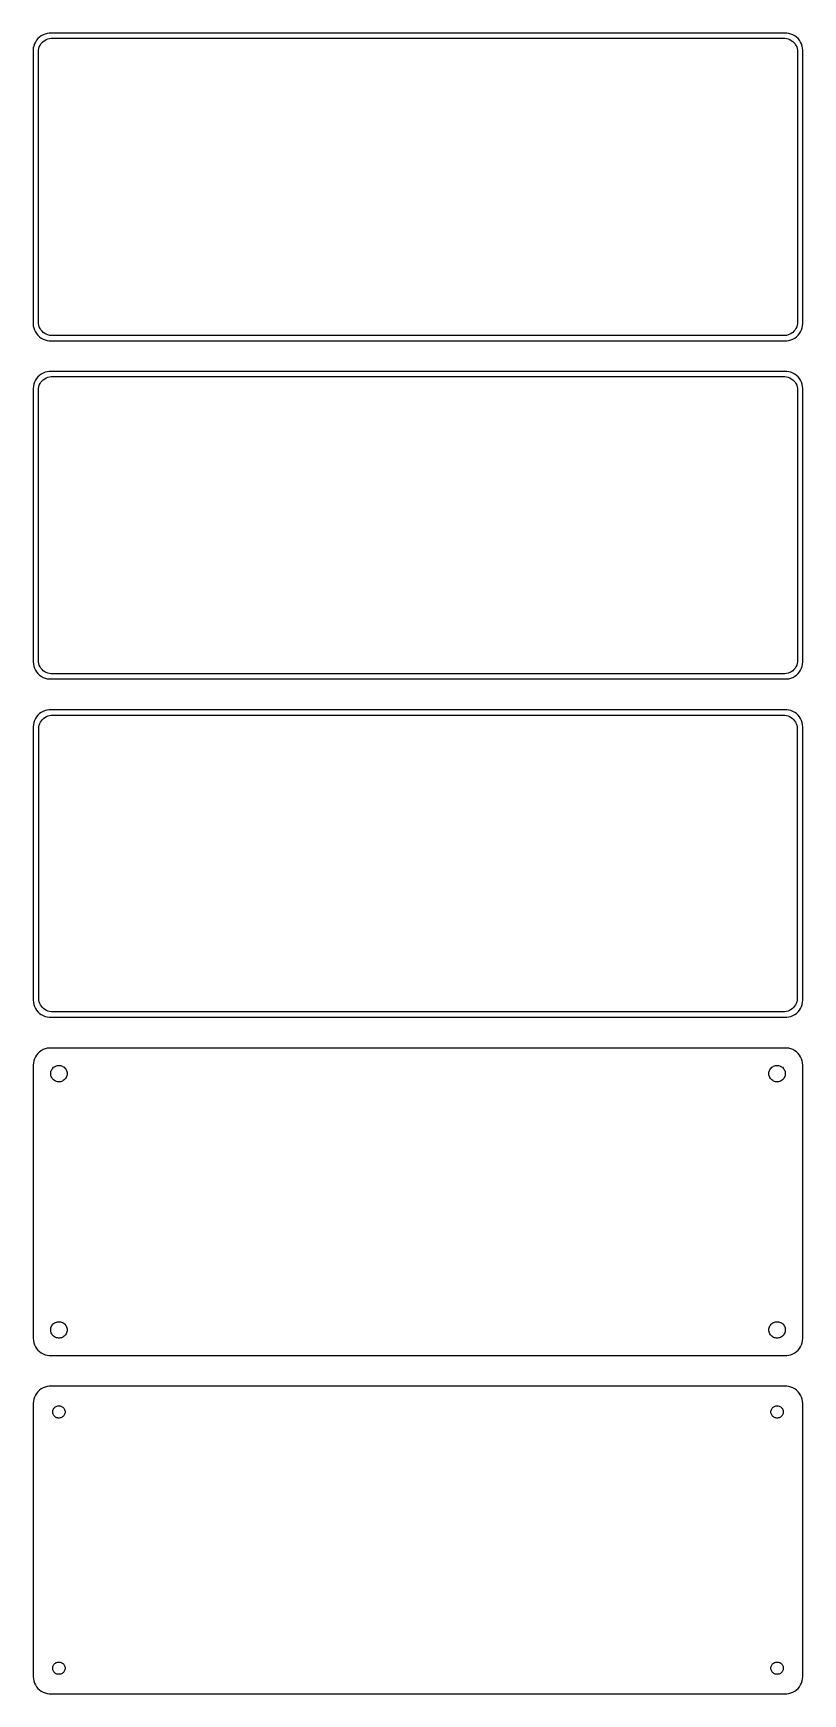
# Model space of a CAD drawing. Header units: metres. Extents: x -112 to 112, y 351 to 837.
import ezdxf

# ---------------------------------------------------------------- set-up
doc = ezdxf.new("R2010")
doc.units = ezdxf.units.M

msp = doc.modelspace()

# ---------------------------------------------------------------- linework, layer by layer
for p, q in [((-110.179, 836.222), (-110.687, 835.853)), ((-109.629, 836.524), (-110.179, 836.222)), ((-109.045, 836.755), (-109.629, 836.524)), ((-108.437, 836.911), (-109.045, 836.755)), ((-107.814, 836.99), (-108.437, 836.911)), ((107.814, 836.99), (-107.814, 836.99)), ((108.437, 836.911), (107.814, 836.99)), ((109.045, 836.755), (108.437, 836.911)), ((109.629, 836.524), (109.045, 836.755)), ((110.179, 836.222), (109.629, 836.524)), ((110.687, 835.853), (110.179, 836.222)), ((-112.4, 832.944), (-112.5, 832.944)), ((-112.5, 832.944), (-112.5, 751.056)), ((-112.343, 833.243), (-112.4, 832.944)), ((-112.149, 833.841), (-112.343, 833.243)), ((-111.882, 834.409), (-112.149, 833.841)), ((-111.545, 834.939), (-111.882, 834.409)), ((-111.145, 835.423), (-111.545, 834.939)), ((-110.687, 835.853), (-111.145, 835.423)), ((-111, 831.5), (-110.968, 832.001)), ((-111, 752.5), (-111, 831.5)), ((-110.968, 832.001), (-110.874, 832.495)), ((-110.874, 832.495), (-110.719, 832.972)), ((-110.719, 832.972), (-110.505, 833.427)), ((-110.505, 833.427), (-110.236, 833.851)), ((-110.236, 833.851), (-109.916, 834.238)), ((-109.916, 834.238), (-109.55, 834.582)), ((-109.55, 834.582), (-109.143, 834.877)), ((-109.143, 834.877), (-108.703, 835.119)), ((-108.703, 835.119), (-108.236, 835.304)), ((-108.236, 835.304), (-107.75, 835.429)), ((-107.75, 835.429), (-107.251, 835.492)), ((-107.251, 835.492), (107.251, 835.492)), ((107.251, 835.492), (107.75, 835.429)), ((107.75, 835.429), (108.236, 835.304)), ((108.236, 835.304), (108.703, 835.119)), ((108.703, 835.119), (109.143, 834.877)), ((109.143, 834.877), (109.55, 834.582)), ((109.55, 834.582), (109.916, 834.238)), ((109.916, 834.238), (110.236, 833.851)), ((110.236, 833.851), (110.505, 833.427)), ((110.505, 833.427), (110.719, 832.972)), ((111.145, 835.423), (110.687, 835.853)), ((110.719, 832.972), (110.874, 832.495)), ((110.874, 832.495), (110.968, 832.001)), ((110.968, 832.001), (111, 831.5)), ((111, 831.5), (111, 752.5)), ((111.545, 834.939), (111.145, 835.423)), ((111.882, 834.409), (111.545, 834.939)), ((112.149, 833.841), (111.882, 834.409)), ((112.343, 833.243), (112.149, 833.841)), ((112.461, 832.627), (112.343, 833.243)), ((112.5, 832), (112.461, 832.627)), ((112.5, 752), (112.5, 832)), ((-112.5, 751.056), (-112.4, 751.056)), ((-112.4, 751.056), (-112.343, 750.757)), ((-112.343, 750.757), (-112.149, 750.159)), ((-112.149, 750.159), (-111.882, 749.591)), ((-111.882, 749.591), (-111.545, 749.061)), ((-111.545, 749.061), (-111.145, 748.577)), ((-111.145, 748.577), (-110.687, 748.147)), ((-110.968, 751.999), (-111, 752.5)), ((-110.874, 751.505), (-110.968, 751.999)), ((-110.719, 751.028), (-110.874, 751.505)), ((-110.505, 750.573), (-110.719, 751.028)), ((-110.236, 750.149), (-110.505, 750.573)), ((-109.916, 749.762), (-110.236, 750.149)), ((-109.55, 749.418), (-109.916, 749.762)), ((-109.143, 749.123), (-109.55, 749.418)), ((-108.703, 748.881), (-109.143, 749.123)), ((-108.236, 748.696), (-108.703, 748.881)), ((-107.75, 748.571), (-108.236, 748.696)), ((-107.251, 748.508), (-107.75, 748.571)), ((107.251, 748.508), (-107.251, 748.508)), ((107.75, 748.571), (107.251, 748.508)), ((108.236, 748.696), (107.75, 748.571)), ((108.703, 748.881), (108.236, 748.696)), ((109.143, 749.123), (108.703, 748.881)), ((109.55, 749.418), (109.143, 749.123)), ((109.916, 749.762), (109.55, 749.418)), ((110.236, 750.149), (109.916, 749.762)), ((110.505, 750.573), (110.236, 750.149)), ((110.719, 751.028), (110.505, 750.573)), ((110.687, 748.147), (111.145, 748.577)), ((110.874, 751.505), (110.719, 751.028)), ((110.968, 751.999), (110.874, 751.505)), ((111, 752.5), (110.968, 751.999)), ((111.145, 748.577), (111.545, 749.061)), ((111.545, 749.061), (111.882, 749.591)), ((111.882, 749.591), (112.149, 750.159)), ((112.149, 750.159), (112.343, 750.757)), ((112.343, 750.757), (112.461, 751.373)), ((112.461, 751.373), (112.5, 752)), ((-110.687, 748.147), (-110.179, 747.778)), ((-110.179, 747.778), (-109.629, 747.476)), ((-109.629, 747.476), (-109.045, 747.245)), ((-109.045, 747.245), (-108.437, 747.089)), ((-108.437, 747.089), (-107.814, 747.01)), ((-107.814, 747.01), (107.814, 747.01)), ((107.814, 747.01), (108.437, 747.089)), ((108.437, 747.089), (109.045, 747.245)), ((109.045, 747.245), (109.629, 747.476)), ((109.629, 747.476), (110.179, 747.778)), ((110.179, 747.778), (110.687, 748.147)), ((-112.343, 734.243), (-112.461, 733.627)), ((-112.149, 734.841), (-112.343, 734.243)), ((-111.882, 735.409), (-112.149, 734.841)), ((-111.545, 735.939), (-111.882, 735.409)), ((-111.145, 736.423), (-111.545, 735.939)), ((-110.687, 736.853), (-111.145, 736.423)), ((-110.874, 733.495), (-110.719, 733.972)), ((-110.719, 733.972), (-110.505, 734.427)), ((-110.179, 737.222), (-110.687, 736.853)), ((-110.505, 734.427), (-110.236, 734.851)), ((-110.236, 734.851), (-109.916, 735.238)), ((-109.629, 737.524), (-110.179, 737.222)), ((-109.916, 735.238), (-109.55, 735.582)), ((-109.045, 737.755), (-109.629, 737.524)), ((-109.55, 735.582), (-109.143, 735.877)), ((-109.143, 735.877), (-108.703, 736.119)), ((-108.437, 737.911), (-109.045, 737.755)), ((-108.703, 736.119), (-108.236, 736.304)), ((-107.814, 737.99), (-108.437, 737.911)), ((-108.236, 736.304), (-107.75, 736.429)), ((107.814, 737.99), (-107.814, 737.99)), ((-107.75, 736.429), (-107.251, 736.492)), ((-107.251, 736.492), (107.251, 736.492)), ((107.251, 736.492), (107.75, 736.429)), ((107.75, 736.429), (108.236, 736.304)), ((108.437, 737.911), (107.814, 737.99)), ((108.236, 736.304), (108.703, 736.119)), ((109.045, 737.755), (108.437, 737.911)), ((108.703, 736.119), (109.143, 735.877)), ((109.629, 737.524), (109.045, 737.755)), ((109.143, 735.877), (109.55, 735.582)), ((109.55, 735.582), (109.916, 735.238)), ((110.179, 737.222), (109.629, 737.524)), ((109.916, 735.238), (110.236, 734.851)), ((110.687, 736.853), (110.179, 737.222)), ((110.236, 734.851), (110.505, 734.427)), ((110.505, 734.427), (110.719, 733.972)), ((111.145, 736.423), (110.687, 736.853)), ((110.719, 733.972), (110.874, 733.495)), ((111.545, 735.939), (111.145, 736.423)), ((111.882, 735.409), (111.545, 735.939)), ((112.149, 734.841), (111.882, 735.409)), ((112.343, 734.243), (112.149, 734.841)), ((112.461, 733.627), (112.343, 734.243)), ((-112.461, 733.627), (-112.5, 733)), ((-112.5, 733), (-112.5, 653)), ((-111, 732.5), (-110.968, 733.001)), ((-111, 653.5), (-111, 732.5)), ((-110.968, 733.001), (-110.874, 733.495)), ((110.874, 733.495), (110.968, 733.001)), ((110.968, 733.001), (111, 732.5)), ((111, 732.5), (111, 653.5)), ((112.5, 733), (112.461, 733.627)), ((112.5, 653), (112.5, 733)), ((-112.5, 653), (-112.461, 652.373)), ((-112.461, 652.373), (-112.343, 651.757)), ((-112.343, 651.757), (-112.149, 651.159)), ((-110.968, 652.999), (-111, 653.5)), ((-110.874, 652.505), (-110.968, 652.999)), ((-110.719, 652.028), (-110.874, 652.505)), ((-110.505, 651.573), (-110.719, 652.028)), ((-110.236, 651.149), (-110.505, 651.573)), ((110.505, 651.573), (110.236, 651.149)), ((110.719, 652.028), (110.505, 651.573)), ((110.874, 652.505), (110.719, 652.028)), ((110.968, 652.999), (110.874, 652.505)), ((111, 653.5), (110.968, 652.999)), ((112.149, 651.159), (112.343, 651.757)), ((112.343, 651.757), (112.461, 652.373)), ((112.461, 652.373), (112.5, 653)), ((-112.149, 651.159), (-111.882, 650.591)), ((-111.882, 650.591), (-111.545, 650.061)), ((-111.545, 650.061), (-111.145, 649.577)), ((-111.145, 649.577), (-110.687, 649.147)), ((-110.687, 649.147), (-110.179, 648.778)), ((-109.916, 650.762), (-110.236, 651.149)), ((-110.179, 648.778), (-109.629, 648.476)), ((-109.55, 650.418), (-109.916, 650.762)), ((-109.629, 648.476), (-109.045, 648.245)), ((-109.143, 650.123), (-109.55, 650.418)), ((-108.703, 649.881), (-109.143, 650.123)), ((-109.045, 648.245), (-108.437, 648.089)), ((-108.236, 649.696), (-108.703, 649.881)), ((-108.437, 648.089), (-107.814, 648.01)), ((-107.75, 649.571), (-108.236, 649.696)), ((-107.814, 648.01), (107.814, 648.01)), ((-107.251, 649.508), (-107.75, 649.571)), ((107.251, 649.508), (-107.251, 649.508)), ((107.75, 649.571), (107.251, 649.508)), ((108.236, 649.696), (107.75, 649.571)), ((107.814, 648.01), (108.437, 648.089)), ((108.703, 649.881), (108.236, 649.696)), ((108.437, 648.089), (109.045, 648.245)), ((109.143, 650.123), (108.703, 649.881)), ((109.045, 648.245), (109.629, 648.476)), ((109.55, 650.418), (109.143, 650.123)), ((109.916, 650.762), (109.55, 650.418)), ((109.629, 648.476), (110.179, 648.778)), ((110.236, 651.149), (109.916, 650.762)), ((110.179, 648.778), (110.687, 649.147)), ((110.687, 649.147), (111.145, 649.577)), ((111.145, 649.577), (111.545, 650.061)), ((111.545, 650.061), (111.882, 650.591)), ((111.882, 650.591), (112.149, 651.159)), ((-111.545, 636.939), (-111.882, 636.409)), ((-111.145, 637.423), (-111.545, 636.939)), ((-110.687, 637.853), (-111.145, 637.423)), ((-110.179, 638.222), (-110.687, 637.853)), ((-109.629, 638.524), (-110.179, 638.222)), ((-109.045, 638.755), (-109.629, 638.524)), ((-109.469, 636.484), (-109.075, 636.77)), ((-109.075, 636.77), (-108.649, 637.004)), ((-108.437, 638.911), (-109.045, 638.755)), ((-108.649, 637.004), (-108.197, 637.183)), ((-107.814, 638.99), (-108.437, 638.911)), ((-108.197, 637.183), (-107.726, 637.304)), ((107.814, 638.99), (-107.814, 638.99)), ((-107.726, 637.304), (-107.243, 637.365)), ((-107.243, 637.365), (107.243, 637.365)), ((107.243, 637.365), (107.726, 637.304)), ((107.726, 637.304), (108.197, 637.183)), ((108.437, 638.911), (107.814, 638.99)), ((108.197, 637.183), (108.649, 637.004)), ((109.045, 638.755), (108.437, 638.911)), ((108.649, 637.004), (109.075, 636.77)), ((109.629, 638.524), (109.045, 638.755)), ((109.075, 636.77), (109.469, 636.484)), ((110.179, 638.222), (109.629, 638.524)), ((110.687, 637.853), (110.179, 638.222)), ((111.145, 637.423), (110.687, 637.853)), ((111.545, 636.939), (111.145, 637.423)), ((111.882, 636.409), (111.545, 636.939)), ((-112.461, 634.627), (-112.5, 634)), ((-112.5, 634), (-112.5, 554)), ((-112.343, 635.243), (-112.461, 634.627)), ((-112.149, 635.841), (-112.343, 635.243)), ((-111.882, 636.409), (-112.149, 635.841)), ((-110.873, 633.5), (-110.842, 633.985)), ((-110.873, 554.5), (-110.873, 633.5)), ((-110.842, 633.985), (-110.751, 634.463)), ((-110.751, 634.463), (-110.601, 634.926)), ((-110.601, 634.926), (-110.394, 635.366)), ((-110.394, 635.366), (-110.133, 635.776)), ((-110.133, 635.776), (-109.823, 636.151)), ((-109.823, 636.151), (-109.469, 636.484)), ((109.469, 636.484), (109.823, 636.151)), ((109.823, 636.151), (110.133, 635.776)), ((110.133, 635.776), (110.394, 635.366)), ((110.394, 635.366), (110.601, 634.926)), ((110.601, 634.926), (110.751, 634.463)), ((110.751, 634.463), (110.842, 633.985)), ((110.842, 633.985), (110.873, 633.5)), ((110.873, 633.5), (110.873, 554.5)), ((112.149, 635.841), (111.882, 636.409)), ((112.343, 635.243), (112.149, 635.841)), ((112.461, 634.627), (112.343, 635.243)), ((112.5, 634), (112.461, 634.627)), ((112.5, 554), (112.5, 634)), ((-110.842, 554.015), (-110.873, 554.5)), ((110.873, 554.5), (110.842, 554.015)), ((-112.5, 554), (-112.461, 553.373)), ((-112.461, 553.373), (-112.343, 552.757)), ((-112.343, 552.757), (-112.149, 552.159)), ((-112.149, 552.159), (-111.882, 551.591)), ((-111.882, 551.591), (-111.545, 551.061)), ((-111.545, 551.061), (-111.145, 550.577)), ((-111.145, 550.577), (-110.687, 550.147)), ((-110.751, 553.537), (-110.842, 554.015)), ((-110.601, 553.074), (-110.751, 553.537)), ((-110.687, 550.147), (-110.179, 549.778)), ((-110.394, 552.634), (-110.601, 553.074)), ((-110.133, 552.224), (-110.394, 552.634)), ((-110.179, 549.778), (-109.629, 549.476)), ((-109.823, 551.849), (-110.133, 552.224)), ((-109.469, 551.516), (-109.823, 551.849)), ((-109.629, 549.476), (-109.045, 549.245)), ((-109.075, 551.23), (-109.469, 551.516)), ((-108.649, 550.996), (-109.075, 551.23)), ((-109.045, 549.245), (-108.437, 549.089)), ((-108.197, 550.817), (-108.649, 550.996)), ((-107.726, 550.696), (-108.197, 550.817)), ((-107.243, 550.635), (-107.726, 550.696)), ((107.243, 550.635), (-107.243, 550.635)), ((107.726, 550.696), (107.243, 550.635)), ((108.197, 550.817), (107.726, 550.696)), ((108.649, 550.996), (108.197, 550.817)), ((108.437, 549.089), (109.045, 549.245)), ((109.075, 551.23), (108.649, 550.996)), ((109.045, 549.245), (109.629, 549.476)), ((109.469, 551.516), (109.075, 551.23)), ((109.823, 551.849), (109.469, 551.516)), ((109.629, 549.476), (110.179, 549.778)), ((110.133, 552.224), (109.823, 551.849)), ((110.394, 552.634), (110.133, 552.224)), ((110.179, 549.778), (110.687, 550.147)), ((110.601, 553.074), (110.394, 552.634)), ((110.751, 553.537), (110.601, 553.074)), ((110.687, 550.147), (111.145, 550.577)), ((110.842, 554.015), (110.751, 553.537)), ((111.145, 550.577), (111.545, 551.061)), ((111.545, 551.061), (111.882, 551.591)), ((111.882, 551.591), (112.149, 552.159)), ((112.149, 552.159), (112.343, 552.757)), ((112.343, 552.757), (112.461, 553.373)), ((112.461, 553.373), (112.5, 554)), ((-108.437, 549.089), (-107.814, 549.01)), ((-107.814, 549.01), (107.814, 549.01)), ((107.814, 549.01), (108.437, 549.089)), ((-109.629, 539.524), (-110.179, 539.222)), ((-109.045, 539.755), (-109.629, 539.524)), ((-108.437, 539.911), (-109.045, 539.755)), ((-107.814, 539.99), (-108.437, 539.911)), ((107.814, 539.99), (-107.814, 539.99)), ((108.437, 539.911), (107.814, 539.99)), ((109.045, 539.755), (108.437, 539.911)), ((109.629, 539.524), (109.045, 539.755)), ((110.179, 539.222), (109.629, 539.524)), ((-112.461, 535.627), (-112.5, 535)), ((-112.5, 535), (-112.5, 455)), ((-112.343, 536.243), (-112.461, 535.627)), ((-112.149, 536.841), (-112.343, 536.243)), ((-111.882, 537.409), (-112.149, 536.841)), ((-111.545, 537.939), (-111.882, 537.409)), ((-111.145, 538.423), (-111.545, 537.939)), ((-110.687, 538.853), (-111.145, 538.423)), ((-110.179, 539.222), (-110.687, 538.853)), ((-106.286, 534.526), (-106.022, 534.672)), ((-106.022, 534.672), (-105.742, 534.783)), ((-105.742, 534.783), (-105.45, 534.857)), ((-105.45, 534.857), (-105.151, 534.895)), ((-105.151, 534.895), (-104.849, 534.895)), ((-104.849, 534.895), (-104.55, 534.857)), ((-104.55, 534.857), (-104.258, 534.783)), ((-104.258, 534.783), (-103.978, 534.672)), ((-103.978, 534.672), (-103.714, 534.526)), ((103.714, 534.526), (103.978, 534.672)), ((103.978, 534.672), (104.258, 534.783)), ((104.258, 534.783), (104.55, 534.857)), ((104.55, 534.857), (104.849, 534.895)), ((104.849, 534.895), (105.151, 534.895)), ((105.151, 534.895), (105.45, 534.857)), ((105.45, 534.857), (105.742, 534.783)), ((105.742, 534.783), (106.022, 534.672)), ((106.022, 534.672), (106.286, 534.526)), ((110.687, 538.853), (110.179, 539.222)), ((111.145, 538.423), (110.687, 538.853)), ((111.545, 537.939), (111.145, 538.423)), ((111.882, 537.409), (111.545, 537.939)), ((112.149, 536.841), (111.882, 537.409)), ((112.343, 536.243), (112.149, 536.841)), ((112.461, 535.627), (112.343, 536.243)), ((112.5, 535), (112.461, 535.627)), ((112.5, 455), (112.5, 535)), ((-107.4, 532.5), (-107.381, 532.801)), ((-107.381, 532.199), (-107.4, 532.5)), ((-107.381, 532.801), (-107.325, 533.097)), ((-107.325, 531.903), (-107.381, 532.199)), ((-107.325, 533.097), (-107.231, 533.383)), ((-107.231, 531.617), (-107.325, 531.903)), ((-107.231, 533.383), (-107.103, 533.656)), ((-107.103, 531.344), (-107.231, 531.617)), ((-107.103, 533.656), (-106.942, 533.911)), ((-106.942, 531.089), (-107.103, 531.344)), ((-106.942, 533.911), (-106.75, 534.143)), ((-106.75, 530.857), (-106.942, 531.089)), ((-106.75, 534.143), (-106.53, 534.349)), ((-106.53, 530.651), (-106.75, 530.857)), ((-106.53, 534.349), (-106.286, 534.526)), ((-106.286, 530.474), (-106.53, 530.651)), ((-106.022, 530.328), (-106.286, 530.474)), ((-105.742, 530.217), (-106.022, 530.328)), ((-105.45, 530.143), (-105.742, 530.217)), ((-105.151, 530.105), (-105.45, 530.143)), ((-104.849, 530.105), (-105.151, 530.105)), ((-104.55, 530.143), (-104.849, 530.105)), ((-104.258, 530.217), (-104.55, 530.143)), ((-103.978, 530.328), (-104.258, 530.217)), ((-103.714, 530.474), (-103.978, 530.328)), ((-103.714, 534.526), (-103.47, 534.349)), ((-103.47, 530.651), (-103.714, 530.474)), ((-103.47, 534.349), (-103.25, 534.143)), ((-103.25, 530.857), (-103.47, 530.651)), ((-103.25, 534.143), (-103.058, 533.911)), ((-103.058, 531.089), (-103.25, 530.857)), ((-103.058, 533.911), (-102.897, 533.656)), ((-102.897, 531.344), (-103.058, 531.089)), ((-102.897, 533.656), (-102.769, 533.383)), ((-102.769, 531.617), (-102.897, 531.344)), ((-102.769, 533.383), (-102.675, 533.097)), ((-102.675, 531.903), (-102.769, 531.617)), ((-102.675, 533.097), (-102.619, 532.801)), ((-102.619, 532.199), (-102.675, 531.903)), ((-102.619, 532.801), (-102.6, 532.5)), ((-102.6, 532.5), (-102.619, 532.199)), ((102.6, 532.5), (102.619, 532.801)), ((102.619, 532.199), (102.6, 532.5)), ((102.619, 532.801), (102.675, 533.097)), ((102.675, 531.903), (102.619, 532.199)), ((102.675, 533.097), (102.769, 533.383)), ((102.769, 531.617), (102.675, 531.903)), ((102.769, 533.383), (102.897, 533.656)), ((102.897, 531.344), (102.769, 531.617)), ((102.897, 533.656), (103.058, 533.911)), ((103.058, 531.089), (102.897, 531.344)), ((103.058, 533.911), (103.25, 534.143)), ((103.25, 530.857), (103.058, 531.089)), ((103.25, 534.143), (103.47, 534.349)), ((103.47, 530.651), (103.25, 530.857)), ((103.47, 534.349), (103.714, 534.526)), ((103.714, 530.474), (103.47, 530.651)), ((103.978, 530.328), (103.714, 530.474)), ((104.258, 530.217), (103.978, 530.328)), ((104.55, 530.143), (104.258, 530.217)), ((104.849, 530.105), (104.55, 530.143)), ((105.151, 530.105), (104.849, 530.105)), ((105.45, 530.143), (105.151, 530.105)), ((105.742, 530.217), (105.45, 530.143)), ((106.022, 530.328), (105.742, 530.217)), ((106.286, 530.474), (106.022, 530.328)), ((106.286, 534.526), (106.53, 534.349)), ((106.53, 530.651), (106.286, 530.474)), ((106.53, 534.349), (106.75, 534.143)), ((106.75, 530.857), (106.53, 530.651)), ((106.75, 534.143), (106.942, 533.911)), ((106.942, 531.089), (106.75, 530.857)), ((106.942, 533.911), (107.103, 533.656)), ((107.103, 531.344), (106.942, 531.089)), ((107.103, 533.656), (107.231, 533.383)), ((107.231, 531.617), (107.103, 531.344)), ((107.231, 533.383), (107.325, 533.097)), ((107.325, 531.903), (107.231, 531.617)), ((107.325, 533.097), (107.381, 532.801)), ((107.381, 532.199), (107.325, 531.903)), ((107.381, 532.801), (107.4, 532.5)), ((107.4, 532.5), (107.381, 532.199)), ((-107.4, 457.5), (-107.381, 457.801)), ((-107.381, 457.199), (-107.4, 457.5)), ((-107.381, 457.801), (-107.325, 458.097)), ((-107.325, 456.903), (-107.381, 457.199)), ((-107.325, 458.097), (-107.231, 458.383)), ((-107.231, 456.617), (-107.325, 456.903)), ((-107.231, 458.383), (-107.103, 458.656)), ((-107.103, 458.656), (-106.942, 458.911)), ((-106.942, 458.911), (-106.75, 459.143)), ((-106.75, 459.143), (-106.53, 459.349)), ((-106.53, 459.349), (-106.286, 459.526)), ((-106.286, 459.526), (-106.022, 459.672)), ((-106.022, 459.672), (-105.742, 459.783)), ((-105.742, 459.783), (-105.45, 459.857)), ((-105.45, 459.857), (-105.151, 459.895)), ((-105.151, 459.895), (-104.849, 459.895)), ((-104.849, 459.895), (-104.55, 459.857)), ((-104.55, 459.857), (-104.258, 459.783)), ((-104.258, 459.783), (-103.978, 459.672)), ((-103.978, 459.672), (-103.714, 459.526)), ((-103.714, 459.526), (-103.47, 459.349)), ((-103.47, 459.349), (-103.25, 459.143)), ((-103.25, 459.143), (-103.058, 458.911)), ((-103.058, 458.911), (-102.897, 458.656)), ((-102.897, 458.656), (-102.769, 458.383)), ((-102.769, 458.383), (-102.675, 458.097)), ((-102.675, 456.903), (-102.769, 456.617)), ((-102.675, 458.097), (-102.619, 457.801)), ((-102.619, 457.199), (-102.675, 456.903)), ((-102.619, 457.801), (-102.6, 457.5)), ((-102.6, 457.5), (-102.619, 457.199)), ((102.6, 457.5), (102.619, 457.801)), ((102.619, 457.199), (102.6, 457.5)), ((102.619, 457.801), (102.675, 458.097)), ((102.675, 456.903), (102.619, 457.199)), ((102.675, 458.097), (102.769, 458.383)), ((102.769, 456.617), (102.675, 456.903)), ((102.769, 458.383), (102.897, 458.656)), ((102.897, 458.656), (103.058, 458.911)), ((103.058, 458.911), (103.25, 459.143)), ((103.25, 459.143), (103.47, 459.349)), ((103.47, 459.349), (103.714, 459.526)), ((103.714, 459.526), (103.978, 459.672)), ((103.978, 459.672), (104.258, 459.783)), ((104.258, 459.783), (104.55, 459.857)), ((104.55, 459.857), (104.849, 459.895)), ((104.849, 459.895), (105.151, 459.895)), ((105.151, 459.895), (105.45, 459.857)), ((105.45, 459.857), (105.742, 459.783)), ((105.742, 459.783), (106.022, 459.672)), ((106.022, 459.672), (106.286, 459.526)), ((106.286, 459.526), (106.53, 459.349)), ((106.53, 459.349), (106.75, 459.143)), ((106.75, 459.143), (106.942, 458.911)), ((106.942, 458.911), (107.103, 458.656)), ((107.103, 458.656), (107.231, 458.383)), ((107.231, 458.383), (107.325, 458.097)), ((107.325, 456.903), (107.231, 456.617)), ((107.325, 458.097), (107.381, 457.801)), ((107.381, 457.199), (107.325, 456.903)), ((107.381, 457.801), (107.4, 457.5)), ((107.4, 457.5), (107.381, 457.199)), ((-112.5, 455), (-112.461, 454.373)), ((-112.461, 454.373), (-112.343, 453.757)), ((-112.343, 453.757), (-112.149, 453.159)), ((-112.149, 453.159), (-111.882, 452.591)), ((-111.882, 452.591), (-111.545, 452.061)), ((-111.545, 452.061), (-111.145, 451.577)), ((-107.103, 456.344), (-107.231, 456.617)), ((-106.942, 456.089), (-107.103, 456.344)), ((-106.75, 455.857), (-106.942, 456.089)), ((-106.53, 455.651), (-106.75, 455.857)), ((-106.286, 455.474), (-106.53, 455.651)), ((-106.022, 455.328), (-106.286, 455.474)), ((-105.742, 455.217), (-106.022, 455.328)), ((-105.45, 455.143), (-105.742, 455.217)), ((-105.151, 455.105), (-105.45, 455.143)), ((-104.849, 455.105), (-105.151, 455.105)), ((-104.55, 455.143), (-104.849, 455.105)), ((-104.258, 455.217), (-104.55, 455.143)), ((-103.978, 455.328), (-104.258, 455.217)), ((-103.714, 455.474), (-103.978, 455.328)), ((-103.47, 455.651), (-103.714, 455.474)), ((-103.25, 455.857), (-103.47, 455.651)), ((-103.058, 456.089), (-103.25, 455.857)), ((-102.897, 456.344), (-103.058, 456.089)), ((-102.769, 456.617), (-102.897, 456.344)), ((102.897, 456.344), (102.769, 456.617)), ((103.058, 456.089), (102.897, 456.344)), ((103.25, 455.857), (103.058, 456.089)), ((103.47, 455.651), (103.25, 455.857)), ((103.714, 455.474), (103.47, 455.651)), ((103.978, 455.328), (103.714, 455.474)), ((104.258, 455.217), (103.978, 455.328)), ((104.55, 455.143), (104.258, 455.217)), ((104.849, 455.105), (104.55, 455.143)), ((105.151, 455.105), (104.849, 455.105)), ((105.45, 455.143), (105.151, 455.105)), ((105.742, 455.217), (105.45, 455.143)), ((106.022, 455.328), (105.742, 455.217)), ((106.286, 455.474), (106.022, 455.328)), ((106.53, 455.651), (106.286, 455.474)), ((106.75, 455.857), (106.53, 455.651)), ((106.942, 456.089), (106.75, 455.857)), ((107.103, 456.344), (106.942, 456.089)), ((107.231, 456.617), (107.103, 456.344)), ((111.145, 451.577), (111.545, 452.061)), ((111.545, 452.061), (111.882, 452.591)), ((111.882, 452.591), (112.149, 453.159)), ((112.149, 453.159), (112.343, 453.757)), ((112.343, 453.757), (112.461, 454.373)), ((112.461, 454.373), (112.5, 455)), ((-111.145, 451.577), (-110.687, 451.147)), ((-110.687, 451.147), (-110.179, 450.778)), ((-110.179, 450.778), (-109.629, 450.476)), ((-109.629, 450.476), (-109.045, 450.245)), ((-109.045, 450.245), (-108.437, 450.089)), ((-108.437, 450.089), (-107.814, 450.01)), ((-107.814, 450.01), (107.814, 450.01)), ((107.814, 450.01), (108.437, 450.089)), ((108.437, 450.089), (109.045, 450.245)), ((109.045, 450.245), (109.629, 450.476)), ((109.629, 450.476), (110.179, 450.778)), ((110.179, 450.778), (110.687, 451.147)), ((110.687, 451.147), (111.145, 451.577)), ((-112.149, 437.841), (-112.343, 437.243)), ((-111.882, 438.409), (-112.149, 437.841)), ((-111.545, 438.939), (-111.882, 438.409)), ((-111.145, 439.423), (-111.545, 438.939)), ((-110.687, 439.853), (-111.145, 439.423)), ((-110.179, 440.222), (-110.687, 439.853)), ((-109.629, 440.524), (-110.179, 440.222)), ((-109.045, 440.755), (-109.629, 440.524)), ((-108.437, 440.911), (-109.045, 440.755)), ((-107.814, 440.99), (-108.437, 440.911)), ((107.814, 440.99), (-107.814, 440.99)), ((108.437, 440.911), (107.814, 440.99)), ((109.045, 440.755), (108.437, 440.911)), ((109.629, 440.524), (109.045, 440.755)), ((110.179, 440.222), (109.629, 440.524)), ((110.687, 439.853), (110.179, 440.222)), ((111.145, 439.423), (110.687, 439.853)), ((111.545, 438.939), (111.145, 439.423)), ((111.882, 438.409), (111.545, 438.939)), ((112.149, 437.841), (111.882, 438.409)), ((112.343, 437.243), (112.149, 437.841)), ((-112.461, 436.627), (-112.5, 436)), ((-112.5, 436), (-112.5, 356)), ((-112.343, 437.243), (-112.461, 436.627)), ((-106.8, 433.5), (-106.786, 433.726)), ((-106.786, 433.274), (-106.8, 433.5)), ((-106.786, 433.726), (-106.743, 433.948)), ((-106.743, 433.052), (-106.786, 433.274)), ((-106.743, 433.948), (-106.674, 434.163)), ((-106.674, 432.837), (-106.743, 433.052)), ((-106.674, 434.163), (-106.577, 434.367)), ((-106.577, 432.633), (-106.674, 432.837)), ((-106.577, 434.367), (-106.456, 434.558)), ((-106.456, 432.442), (-106.577, 432.633)), ((-106.456, 434.558), (-106.312, 434.732)), ((-106.312, 434.732), (-106.147, 434.887)), ((-106.147, 434.887), (-105.964, 435.02)), ((-105.964, 435.02), (-105.766, 435.129)), ((-105.766, 435.129), (-105.556, 435.212)), ((-105.556, 435.212), (-105.337, 435.268)), ((-105.337, 435.268), (-105.113, 435.296)), ((-105.113, 435.296), (-104.887, 435.296)), ((-104.887, 435.296), (-104.663, 435.268)), ((-104.663, 435.268), (-104.444, 435.212)), ((-104.444, 435.212), (-104.234, 435.129)), ((-104.234, 435.129), (-104.036, 435.02)), ((-104.036, 435.02), (-103.853, 434.887)), ((-103.853, 434.887), (-103.688, 434.732)), ((-103.688, 434.732), (-103.544, 434.558)), ((-103.544, 434.558), (-103.423, 434.367)), ((-103.423, 432.633), (-103.544, 432.442)), ((-103.423, 434.367), (-103.326, 434.163)), ((-103.326, 432.837), (-103.423, 432.633)), ((-103.326, 434.163), (-103.257, 433.948)), ((-103.257, 433.052), (-103.326, 432.837)), ((-103.257, 433.948), (-103.214, 433.726)), ((-103.214, 433.274), (-103.257, 433.052)), ((-103.214, 433.726), (-103.2, 433.5)), ((-103.2, 433.5), (-103.214, 433.274)), ((103.2, 433.5), (103.214, 433.726)), ((103.214, 433.274), (103.2, 433.5)), ((103.214, 433.726), (103.257, 433.948)), ((103.257, 433.052), (103.214, 433.274)), ((103.257, 433.948), (103.326, 434.163)), ((103.326, 432.837), (103.257, 433.052)), ((103.326, 434.163), (103.423, 434.367)), ((103.423, 432.633), (103.326, 432.837)), ((103.423, 434.367), (103.544, 434.558)), ((103.544, 432.442), (103.423, 432.633)), ((103.544, 434.558), (103.688, 434.732)), ((103.688, 434.732), (103.853, 434.887)), ((103.853, 434.887), (104.036, 435.02)), ((104.036, 435.02), (104.234, 435.129)), ((104.234, 435.129), (104.444, 435.212)), ((104.444, 435.212), (104.663, 435.268)), ((104.663, 435.268), (104.887, 435.296)), ((104.887, 435.296), (105.113, 435.296)), ((105.113, 435.296), (105.337, 435.268)), ((105.337, 435.268), (105.556, 435.212)), ((105.556, 435.212), (105.766, 435.129)), ((105.766, 435.129), (105.964, 435.02)), ((105.964, 435.02), (106.147, 434.887)), ((106.147, 434.887), (106.312, 434.732)), ((106.312, 434.732), (106.456, 434.558)), ((106.456, 434.558), (106.577, 434.367)), ((106.577, 432.633), (106.456, 432.442)), ((106.577, 434.367), (106.674, 434.163)), ((106.674, 432.837), (106.577, 432.633)), ((106.674, 434.163), (106.743, 433.948)), ((106.743, 433.052), (106.674, 432.837)), ((106.743, 433.948), (106.786, 433.726)), ((106.786, 433.274), (106.743, 433.052)), ((106.786, 433.726), (106.8, 433.5)), ((106.8, 433.5), (106.786, 433.274)), ((112.461, 436.627), (112.343, 437.243)), ((112.5, 436), (112.461, 436.627)), ((112.5, 356), (112.5, 436)), ((-106.312, 432.268), (-106.456, 432.442)), ((-106.147, 432.113), (-106.312, 432.268)), ((-105.964, 431.98), (-106.147, 432.113)), ((-105.766, 431.871), (-105.964, 431.98)), ((-105.556, 431.788), (-105.766, 431.871)), ((-105.337, 431.732), (-105.556, 431.788)), ((-105.113, 431.704), (-105.337, 431.732)), ((-104.887, 431.704), (-105.113, 431.704)), ((-104.663, 431.732), (-104.887, 431.704)), ((-104.444, 431.788), (-104.663, 431.732)), ((-104.234, 431.871), (-104.444, 431.788)), ((-104.036, 431.98), (-104.234, 431.871)), ((-103.853, 432.113), (-104.036, 431.98)), ((-103.688, 432.268), (-103.853, 432.113)), ((-103.544, 432.442), (-103.688, 432.268)), ((103.688, 432.268), (103.544, 432.442)), ((103.853, 432.113), (103.688, 432.268)), ((104.036, 431.98), (103.853, 432.113)), ((104.234, 431.871), (104.036, 431.98)), ((104.444, 431.788), (104.234, 431.871)), ((104.663, 431.732), (104.444, 431.788)), ((104.887, 431.704), (104.663, 431.732)), ((105.113, 431.704), (104.887, 431.704)), ((105.337, 431.732), (105.113, 431.704)), ((105.556, 431.788), (105.337, 431.732)), ((105.766, 431.871), (105.556, 431.788)), ((105.964, 431.98), (105.766, 431.871)), ((106.147, 432.113), (105.964, 431.98)), ((106.312, 432.268), (106.147, 432.113)), ((106.456, 432.442), (106.312, 432.268)), ((-106.456, 359.558), (-106.312, 359.732)), ((-106.312, 359.732), (-106.147, 359.887)), ((-106.147, 359.887), (-105.964, 360.02)), ((-105.964, 360.02), (-105.766, 360.129)), ((-105.766, 360.129), (-105.556, 360.212)), ((-105.556, 360.212), (-105.337, 360.268)), ((-105.337, 360.268), (-105.113, 360.296)), ((-105.113, 360.296), (-104.887, 360.296)), ((-104.887, 360.296), (-104.663, 360.268)), ((-104.663, 360.268), (-104.444, 360.212)), ((-104.444, 360.212), (-104.234, 360.129)), ((-104.234, 360.129), (-104.036, 360.02)), ((-104.036, 360.02), (-103.853, 359.887)), ((-103.853, 359.887), (-103.688, 359.732)), ((-103.688, 359.732), (-103.544, 359.558)), ((103.544, 359.558), (103.688, 359.732)), ((103.688, 359.732), (103.853, 359.887)), ((103.853, 359.887), (104.036, 360.02)), ((104.036, 360.02), (104.234, 360.129)), ((104.234, 360.129), (104.444, 360.212)), ((104.444, 360.212), (104.663, 360.268)), ((104.663, 360.268), (104.887, 360.296)), ((104.887, 360.296), (105.113, 360.296)), ((105.113, 360.296), (105.337, 360.268)), ((105.337, 360.268), (105.556, 360.212)), ((105.556, 360.212), (105.766, 360.129)), ((105.766, 360.129), (105.964, 360.02)), ((105.964, 360.02), (106.147, 359.887)), ((106.147, 359.887), (106.312, 359.732)), ((106.312, 359.732), (106.456, 359.558)), ((-112.5, 356), (-112.461, 355.373)), ((-112.461, 355.373), (-112.343, 354.757)), ((-106.8, 358.5), (-106.786, 358.726)), ((-106.786, 358.274), (-106.8, 358.5)), ((-106.786, 358.726), (-106.743, 358.948)), ((-106.743, 358.052), (-106.786, 358.274)), ((-106.743, 358.948), (-106.674, 359.163)), ((-106.674, 357.837), (-106.743, 358.052)), ((-106.674, 359.163), (-106.577, 359.367)), ((-106.577, 357.633), (-106.674, 357.837)), ((-106.577, 359.367), (-106.456, 359.558)), ((-106.456, 357.442), (-106.577, 357.633)), ((-106.312, 357.268), (-106.456, 357.442)), ((-106.147, 357.113), (-106.312, 357.268)), ((-105.964, 356.98), (-106.147, 357.113)), ((-105.766, 356.871), (-105.964, 356.98)), ((-105.556, 356.788), (-105.766, 356.871)), ((-105.337, 356.732), (-105.556, 356.788)), ((-105.113, 356.704), (-105.337, 356.732)), ((-104.887, 356.704), (-105.113, 356.704)), ((-104.663, 356.732), (-104.887, 356.704)), ((-104.444, 356.788), (-104.663, 356.732)), ((-104.234, 356.871), (-104.444, 356.788)), ((-104.036, 356.98), (-104.234, 356.871)), ((-103.853, 357.113), (-104.036, 356.98)), ((-103.688, 357.268), (-103.853, 357.113)), ((-103.544, 357.442), (-103.688, 357.268)), ((-103.544, 359.558), (-103.423, 359.367)), ((-103.423, 357.633), (-103.544, 357.442)), ((-103.423, 359.367), (-103.326, 359.163)), ((-103.326, 357.837), (-103.423, 357.633)), ((-103.326, 359.163), (-103.257, 358.948)), ((-103.257, 358.052), (-103.326, 357.837)), ((-103.257, 358.948), (-103.214, 358.726)), ((-103.214, 358.274), (-103.257, 358.052)), ((-103.214, 358.726), (-103.2, 358.5)), ((-103.2, 358.5), (-103.214, 358.274)), ((103.2, 358.5), (103.214, 358.726)), ((103.214, 358.274), (103.2, 358.5)), ((103.214, 358.726), (103.257, 358.948)), ((103.257, 358.052), (103.214, 358.274)), ((103.257, 358.948), (103.326, 359.163)), ((103.326, 357.837), (103.257, 358.052)), ((103.326, 359.163), (103.423, 359.367)), ((103.423, 357.633), (103.326, 357.837)), ((103.423, 359.367), (103.544, 359.558)), ((103.544, 357.442), (103.423, 357.633)), ((103.688, 357.268), (103.544, 357.442)), ((103.853, 357.113), (103.688, 357.268)), ((104.036, 356.98), (103.853, 357.113)), ((104.234, 356.871), (104.036, 356.98)), ((104.444, 356.788), (104.234, 356.871)), ((104.663, 356.732), (104.444, 356.788)), ((104.887, 356.704), (104.663, 356.732)), ((105.113, 356.704), (104.887, 356.704)), ((105.337, 356.732), (105.113, 356.704)), ((105.556, 356.788), (105.337, 356.732)), ((105.766, 356.871), (105.556, 356.788)), ((105.964, 356.98), (105.766, 356.871)), ((106.147, 357.113), (105.964, 356.98)), ((106.312, 357.268), (106.147, 357.113)), ((106.456, 357.442), (106.312, 357.268)), ((106.456, 359.558), (106.577, 359.367)), ((106.577, 357.633), (106.456, 357.442)), ((106.577, 359.367), (106.674, 359.163)), ((106.674, 357.837), (106.577, 357.633)), ((106.674, 359.163), (106.743, 358.948)), ((106.743, 358.052), (106.674, 357.837)), ((106.743, 358.948), (106.786, 358.726)), ((106.786, 358.274), (106.743, 358.052)), ((106.786, 358.726), (106.8, 358.5)), ((106.8, 358.5), (106.786, 358.274)), ((112.343, 354.757), (112.461, 355.373)), ((112.461, 355.373), (112.5, 356)), ((-112.343, 354.757), (-112.149, 354.159)), ((-112.149, 354.159), (-111.882, 353.591)), ((-111.882, 353.591), (-111.545, 353.061)), ((-111.545, 353.061), (-111.145, 352.577)), ((-111.145, 352.577), (-110.687, 352.147)), ((-110.687, 352.147), (-110.179, 351.778)), ((-110.179, 351.778), (-109.629, 351.476)), ((-109.629, 351.476), (-109.045, 351.245)), ((-109.045, 351.245), (-108.437, 351.089)), ((-108.437, 351.089), (-107.814, 351.01)), ((-107.814, 351.01), (107.814, 351.01)), ((107.814, 351.01), (108.437, 351.089)), ((108.437, 351.089), (109.045, 351.245)), ((109.045, 351.245), (109.629, 351.476)), ((109.629, 351.476), (110.179, 351.778)), ((110.179, 351.778), (110.687, 352.147)), ((110.687, 352.147), (111.145, 352.577)), ((111.145, 352.577), (111.545, 353.061)), ((111.545, 353.061), (111.882, 353.591)), ((111.882, 353.591), (112.149, 354.159)), ((112.149, 354.159), (112.343, 354.757))]:
    msp.add_line(p, q)

doc.saveas('drawing.dxf')
